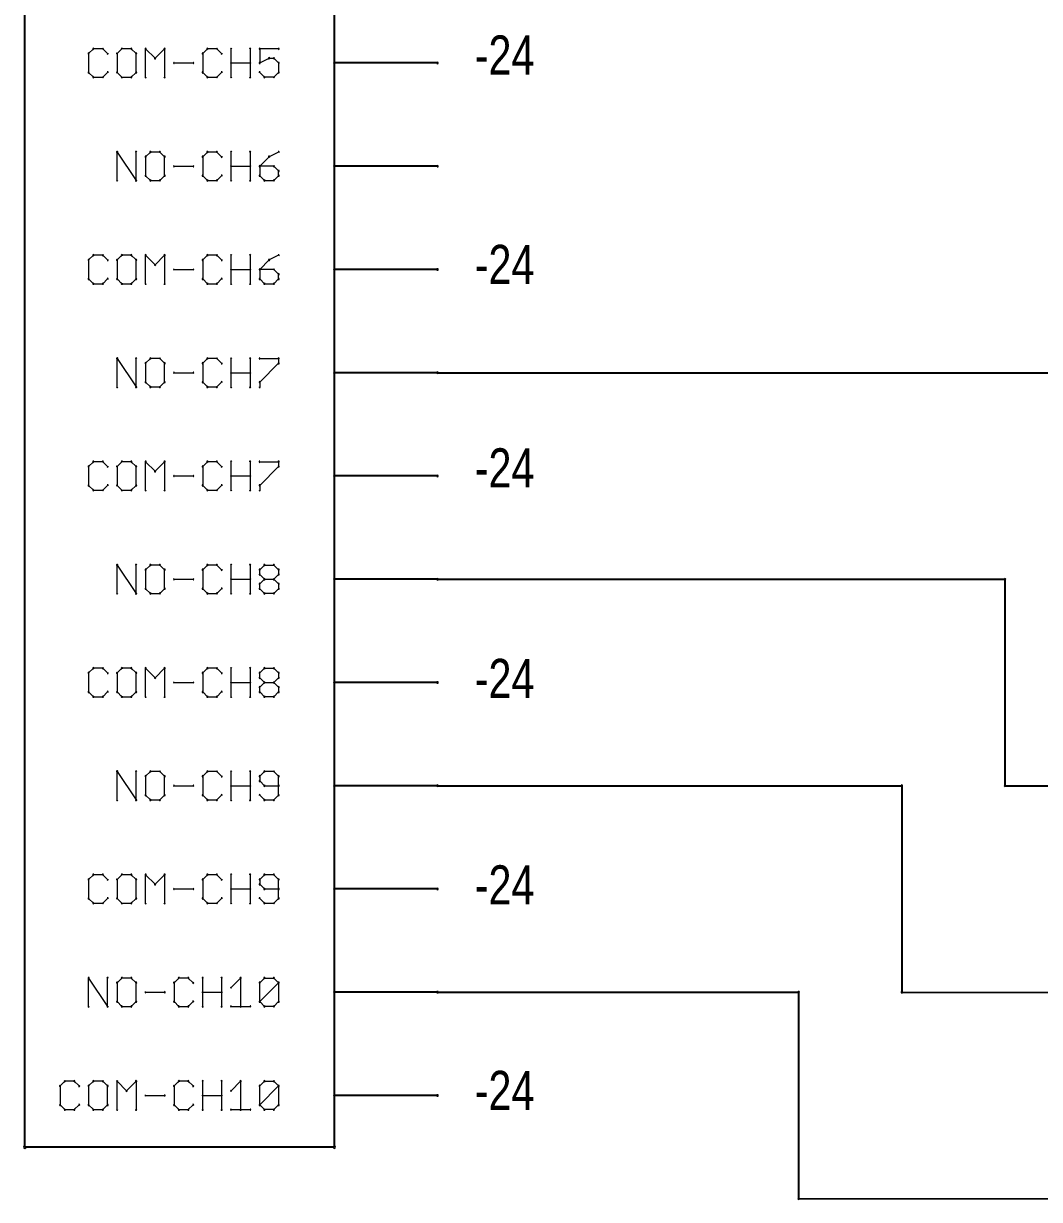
# Paper-space layout 'RLT OUTPUT MODULE' of a CAD drawing. Header units: inches. Extents: x 0.1 to 12.3, y 0.1 to 10.
# Drawn here: x 1.247 to 3.217, y 1.948 to 4.226 of the extents above; entities that cross this region are included whole.
import ezdxf

# ---------------------------------------------------------------- set-up
doc = ezdxf.new("R2010")
doc.units = ezdxf.units.IN
doc.header["$MEASUREMENT"] = 0
for name, color, linetype in [('94', 14, 'Continuous'), ('95', 250, 'Continuous'), ('TEXT', 4, 'Continuous'), ('THIN_RED', 1, 'Continuous')]:
    doc.layers.add(name, color=color, linetype=linetype)
doc.styles.add('SLDTEXTSTYLE7', font='TXT', dxfattribs={"width": 0.789474})

psp = doc.layouts.new('RLT OUTPUT MODULE')

# ---------------------------------------------------------------- linework, layer by layer
at = {"layer": '94', "lineweight": 25}
for p, q in [((1.25, 2.05), (1.25, 6.05)), ((1.85, 6.05), (1.85, 2.05)), ((2.05, 4.15), (1.85, 4.15)), ((2.05, 3.95), (1.85, 3.95)), ((2.05, 3.75), (1.85, 3.75)), ((2.05, 3.55), (1.85, 3.55)), ((2.05, 3.35), (1.85, 3.35)), ((2.05, 3.15), (1.85, 3.15)), ((2.05, 2.95), (1.85, 2.95)), ((2.05, 2.75), (1.85, 2.75)), ((2.05, 2.55), (1.85, 2.55)), ((2.05, 2.35), (1.85, 2.35)), ((2.05, 2.15), (1.85, 2.15)), ((1.85, 2.05), (1.25, 2.05))]:
    psp.add_line(p, q, dxfattribs=at)
at = {"layer": '94', "lineweight": 18}
for centre, radius, start, end in [((1.85, 4.15), 0.0015, 90, 270), ((2.05, 4.15), 0.0015, 270, 90), ((1.85, 3.95), 0.0015, 90, 270), ((2.05, 3.95), 0.0015, 270, 90), ((1.85, 3.75), 0.0015, 90, 270), ((2.05, 3.75), 0.0015, 270, 90), ((1.85, 3.55), 0.0015, 90, 270), ((2.05, 3.55), 0.0015, 270, 90), ((1.85, 3.35), 0.0015, 90, 270), ((2.05, 3.35), 0.0015, 270, 90), ((1.85, 3.15), 0.0015, 90, 270), ((2.05, 3.15), 0.0015, 270, 90), ((1.85, 2.95), 0.0015, 90, 270), ((2.05, 2.95), 0.0015, 270, 90), ((1.85, 2.75), 0.0015, 90, 270), ((2.05, 2.75), 0.0015, 270, 90), ((1.85, 2.55), 0.0015, 90, 270), ((2.05, 2.55), 0.0015, 270, 90), ((1.85, 2.35), 0.0015, 90, 270), ((2.05, 2.35), 0.0015, 270, 90), ((1.85, 2.15), 0.0015, 90, 270), ((2.05, 2.15), 0.0015, 270, 90), ((1.25, 2.05), 0.0025, 90, 270), ((1.85, 2.05), 0.0025, 270, 90), ((1.25, 2.05), 0.0025, 180, 0), ((1.85, 2.05), 0.0025, 180, 0)]:
    psp.add_arc(centre, radius, start, end, dxfattribs=at)
at = {"layer": '95', "lineweight": 18}
for p, q in [((1.3829, 4.1775), (1.3738, 4.1684)), ((1.4013, 4.1775), (1.3829, 4.1775)), ((1.4105, 4.1684), (1.4013, 4.1775)), ((1.4382, 4.1775), (1.429, 4.1684)), ((1.4565, 4.1775), (1.4382, 4.1775)), ((1.4657, 4.1684), (1.4565, 4.1775)), ((1.4843, 4.1225), (1.4843, 4.1775)), ((1.4843, 4.1775), (1.5026, 4.1592)), ((1.5026, 4.1592), (1.521, 4.1775)), ((1.521, 4.1775), (1.521, 4.1225)), ((1.6039, 4.1775), (1.5948, 4.1684)), ((1.6223, 4.1775), (1.6039, 4.1775)), ((1.6315, 4.1684), (1.6223, 4.1775)), ((1.65, 4.1225), (1.65, 4.1775)), ((1.6867, 4.1775), (1.6867, 4.1225)), ((1.742, 4.1775), (1.7053, 4.1775)), ((1.7053, 4.1775), (1.7053, 4.15)), ((1.3738, 4.1684), (1.3738, 4.1317)), ((1.429, 4.1684), (1.429, 4.1317)), ((1.4657, 4.1317), (1.4657, 4.1684)), ((1.5395, 4.15), (1.5762, 4.15)), ((1.5948, 4.1684), (1.5948, 4.1317)), ((1.65, 4.15), (1.6867, 4.15)), ((1.7053, 4.15), (1.7236, 4.1592)), ((1.7236, 4.1592), (1.7328, 4.1592)), ((1.7328, 4.1592), (1.742, 4.15)), ((1.742, 4.15), (1.742, 4.1317)), ((1.3738, 4.1317), (1.3829, 4.1225)), ((1.4013, 4.1225), (1.4105, 4.1317)), ((1.429, 4.1317), (1.4382, 4.1225)), ((1.4565, 4.1225), (1.4657, 4.1317)), ((1.5948, 4.1317), (1.6039, 4.1225)), ((1.6223, 4.1225), (1.6315, 4.1317)), ((1.7144, 4.1225), (1.7053, 4.1317)), ((1.742, 4.1317), (1.7328, 4.1225)), ((1.3829, 4.1225), (1.4013, 4.1225)), ((1.4382, 4.1225), (1.4565, 4.1225)), ((1.6039, 4.1225), (1.6223, 4.1225)), ((1.7328, 4.1225), (1.7144, 4.1225)), ((1.429, 3.9225), (1.429, 3.9775)), ((1.429, 3.9775), (1.4657, 3.9225)), ((1.4657, 3.9225), (1.4657, 3.9775)), ((1.4934, 3.9775), (1.4843, 3.9684)), ((1.4843, 3.9684), (1.4843, 3.9317)), ((1.5118, 3.9775), (1.4934, 3.9775)), ((1.521, 3.9684), (1.5118, 3.9775)), ((1.521, 3.9317), (1.521, 3.9684)), ((1.6039, 3.9775), (1.5948, 3.9684)), ((1.5948, 3.9684), (1.5948, 3.9317)), ((1.6223, 3.9775), (1.6039, 3.9775)), ((1.6315, 3.9684), (1.6223, 3.9775)), ((1.65, 3.9225), (1.65, 3.9775)), ((1.6867, 3.9775), (1.6867, 3.9225)), ((1.7236, 3.9684), (1.7053, 3.95)), ((1.742, 3.9775), (1.7236, 3.9684)), ((1.5395, 3.95), (1.5762, 3.95)), ((1.65, 3.95), (1.6867, 3.95)), ((1.7053, 3.95), (1.7053, 3.9317)), ((1.7328, 3.95), (1.7053, 3.95)), ((1.742, 3.9408), (1.7328, 3.95)), ((1.4843, 3.9317), (1.4934, 3.9225)), ((1.4934, 3.9225), (1.5118, 3.9225)), ((1.5118, 3.9225), (1.521, 3.9317)), ((1.5948, 3.9317), (1.6039, 3.9225)), ((1.6039, 3.9225), (1.6223, 3.9225)), ((1.6223, 3.9225), (1.6315, 3.9317)), ((1.7053, 3.9317), (1.7144, 3.9225)), ((1.7144, 3.9225), (1.7328, 3.9225)), ((1.7328, 3.9225), (1.742, 3.9317)), ((1.742, 3.9317), (1.742, 3.9408)), ((1.3829, 3.7775), (1.3738, 3.7684)), ((1.3738, 3.7684), (1.3738, 3.7317)), ((1.4013, 3.7775), (1.3829, 3.7775)), ((1.4105, 3.7684), (1.4013, 3.7775)), ((1.4382, 3.7775), (1.429, 3.7684)), ((1.429, 3.7684), (1.429, 3.7317)), ((1.4565, 3.7775), (1.4382, 3.7775)), ((1.4657, 3.7684), (1.4565, 3.7775)), ((1.4657, 3.7317), (1.4657, 3.7684)), ((1.4843, 3.7225), (1.4843, 3.7775)), ((1.4843, 3.7775), (1.5026, 3.7592)), ((1.5026, 3.7592), (1.521, 3.7775)), ((1.521, 3.7775), (1.521, 3.7225)), ((1.6039, 3.7775), (1.5948, 3.7684)), ((1.5948, 3.7684), (1.5948, 3.7317)), ((1.6223, 3.7775), (1.6039, 3.7775)), ((1.6315, 3.7684), (1.6223, 3.7775)), ((1.65, 3.7225), (1.65, 3.7775)), ((1.6867, 3.7775), (1.6867, 3.7225)), ((1.7236, 3.7684), (1.7053, 3.75)), ((1.742, 3.7775), (1.7236, 3.7684)), ((1.5395, 3.75), (1.5762, 3.75)), ((1.65, 3.75), (1.6867, 3.75)), ((1.7053, 3.75), (1.7053, 3.7317)), ((1.7328, 3.75), (1.7053, 3.75)), ((1.742, 3.7408), (1.7328, 3.75)), ((1.742, 3.7317), (1.742, 3.7408)), ((1.3738, 3.7317), (1.3829, 3.7225)), ((1.3829, 3.7225), (1.4013, 3.7225)), ((1.4013, 3.7225), (1.4105, 3.7317)), ((1.429, 3.7317), (1.4382, 3.7225)), ((1.4382, 3.7225), (1.4565, 3.7225)), ((1.4565, 3.7225), (1.4657, 3.7317)), ((1.5948, 3.7317), (1.6039, 3.7225)), ((1.6039, 3.7225), (1.6223, 3.7225)), ((1.6223, 3.7225), (1.6315, 3.7317)), ((1.7053, 3.7317), (1.7144, 3.7225)), ((1.7144, 3.7225), (1.7328, 3.7225)), ((1.7328, 3.7225), (1.742, 3.7317)), ((1.429, 3.5225), (1.429, 3.5775)), ((1.429, 3.5775), (1.4657, 3.5225)), ((1.4657, 3.5225), (1.4657, 3.5775)), ((1.4934, 3.5775), (1.4843, 3.5684)), ((1.5118, 3.5775), (1.4934, 3.5775)), ((1.521, 3.5684), (1.5118, 3.5775)), ((1.6039, 3.5775), (1.5948, 3.5684)), ((1.6223, 3.5775), (1.6039, 3.5775)), ((1.6315, 3.5684), (1.6223, 3.5775)), ((1.65, 3.5225), (1.65, 3.5775)), ((1.6867, 3.5775), (1.6867, 3.5225)), ((1.7053, 3.5775), (1.742, 3.5775)), ((1.742, 3.5775), (1.742, 3.5684)), ((1.4843, 3.5684), (1.4843, 3.5317)), ((1.521, 3.5317), (1.521, 3.5684)), ((1.5948, 3.5684), (1.5948, 3.5317)), ((1.742, 3.5684), (1.7053, 3.5317)), ((1.4843, 3.5317), (1.4934, 3.5225)), ((1.5118, 3.5225), (1.521, 3.5317)), ((1.5395, 3.55), (1.5762, 3.55)), ((1.5948, 3.5317), (1.6039, 3.5225)), ((1.6223, 3.5225), (1.6315, 3.5317)), ((1.65, 3.55), (1.6867, 3.55)), ((1.7053, 3.5317), (1.7053, 3.5225)), ((1.4934, 3.5225), (1.5118, 3.5225)), ((1.6039, 3.5225), (1.6223, 3.5225)), ((1.3829, 3.3775), (1.3738, 3.3684)), ((1.4013, 3.3775), (1.3829, 3.3775)), ((1.4105, 3.3684), (1.4013, 3.3775)), ((1.4382, 3.3775), (1.429, 3.3684)), ((1.4565, 3.3775), (1.4382, 3.3775)), ((1.4657, 3.3684), (1.4565, 3.3775)), ((1.4843, 3.3225), (1.4843, 3.3775)), ((1.4843, 3.3775), (1.5026, 3.3592)), ((1.5026, 3.3592), (1.521, 3.3775)), ((1.521, 3.3775), (1.521, 3.3225)), ((1.6039, 3.3775), (1.5948, 3.3684)), ((1.6223, 3.3775), (1.6039, 3.3775)), ((1.6315, 3.3684), (1.6223, 3.3775)), ((1.65, 3.3225), (1.65, 3.3775)), ((1.6867, 3.3775), (1.6867, 3.3225)), ((1.7053, 3.3775), (1.742, 3.3775)), ((1.742, 3.3775), (1.742, 3.3684)), ((1.3738, 3.3684), (1.3738, 3.3317)), ((1.429, 3.3684), (1.429, 3.3317)), ((1.4657, 3.3317), (1.4657, 3.3684)), ((1.5395, 3.35), (1.5762, 3.35)), ((1.5948, 3.3684), (1.5948, 3.3317)), ((1.65, 3.35), (1.6867, 3.35)), ((1.742, 3.3684), (1.7053, 3.3317)), ((1.3738, 3.3317), (1.3829, 3.3225)), ((1.4013, 3.3225), (1.4105, 3.3317)), ((1.429, 3.3317), (1.4382, 3.3225)), ((1.4565, 3.3225), (1.4657, 3.3317)), ((1.5948, 3.3317), (1.6039, 3.3225)), ((1.6223, 3.3225), (1.6315, 3.3317)), ((1.7053, 3.3317), (1.7053, 3.3225)), ((1.3829, 3.3225), (1.4013, 3.3225)), ((1.4382, 3.3225), (1.4565, 3.3225)), ((1.6039, 3.3225), (1.6223, 3.3225)), ((1.429, 3.1225), (1.429, 3.1775)), ((1.429, 3.1775), (1.4657, 3.1225)), ((1.4657, 3.1225), (1.4657, 3.1775)), ((1.4934, 3.1775), (1.4843, 3.1684)), ((1.4843, 3.1684), (1.4843, 3.1317)), ((1.5118, 3.1775), (1.4934, 3.1775)), ((1.521, 3.1684), (1.5118, 3.1775)), ((1.521, 3.1317), (1.521, 3.1684)), ((1.6039, 3.1775), (1.5948, 3.1684)), ((1.5948, 3.1684), (1.5948, 3.1317)), ((1.6223, 3.1775), (1.6039, 3.1775)), ((1.6315, 3.1684), (1.6223, 3.1775)), ((1.65, 3.1225), (1.65, 3.1775)), ((1.6867, 3.1775), (1.6867, 3.1225)), ((1.7053, 3.1684), (1.7144, 3.1775)), ((1.7053, 3.1592), (1.7053, 3.1684)), ((1.7144, 3.1775), (1.7328, 3.1775)), ((1.7328, 3.1775), (1.742, 3.1684)), ((1.742, 3.1684), (1.742, 3.1592)), ((1.5395, 3.15), (1.5762, 3.15)), ((1.65, 3.15), (1.6867, 3.15)), ((1.7144, 3.15), (1.7053, 3.1592)), ((1.7053, 3.1408), (1.7144, 3.15)), ((1.7144, 3.15), (1.7328, 3.15)), ((1.742, 3.1592), (1.7328, 3.15)), ((1.7328, 3.15), (1.742, 3.1408)), ((1.4843, 3.1317), (1.4934, 3.1225)), ((1.4934, 3.1225), (1.5118, 3.1225)), ((1.5118, 3.1225), (1.521, 3.1317)), ((1.5948, 3.1317), (1.6039, 3.1225)), ((1.6039, 3.1225), (1.6223, 3.1225)), ((1.6223, 3.1225), (1.6315, 3.1317)), ((1.7053, 3.1317), (1.7053, 3.1408)), ((1.7144, 3.1225), (1.7053, 3.1317)), ((1.7328, 3.1225), (1.7144, 3.1225)), ((1.742, 3.1317), (1.7328, 3.1225)), ((1.742, 3.1408), (1.742, 3.1317)), ((1.3829, 2.9775), (1.3738, 2.9684)), ((1.3738, 2.9684), (1.3738, 2.9317)), ((1.4013, 2.9775), (1.3829, 2.9775)), ((1.4105, 2.9684), (1.4013, 2.9775)), ((1.4382, 2.9775), (1.429, 2.9684)), ((1.429, 2.9684), (1.429, 2.9317)), ((1.4565, 2.9775), (1.4382, 2.9775)), ((1.4657, 2.9684), (1.4565, 2.9775)), ((1.4657, 2.9317), (1.4657, 2.9684)), ((1.4843, 2.9225), (1.4843, 2.9775)), ((1.4843, 2.9775), (1.5026, 2.9592)), ((1.5026, 2.9592), (1.521, 2.9775)), ((1.521, 2.9775), (1.521, 2.9225)), ((1.6039, 2.9775), (1.5948, 2.9684)), ((1.5948, 2.9684), (1.5948, 2.9317)), ((1.6223, 2.9775), (1.6039, 2.9775)), ((1.6315, 2.9684), (1.6223, 2.9775)), ((1.65, 2.9225), (1.65, 2.9775)), ((1.6867, 2.9775), (1.6867, 2.9225)), ((1.7053, 2.9684), (1.7144, 2.9775)), ((1.7053, 2.9592), (1.7053, 2.9684)), ((1.7144, 2.9775), (1.7328, 2.9775)), ((1.7328, 2.9775), (1.742, 2.9684)), ((1.742, 2.9684), (1.742, 2.9592)), ((1.5395, 2.95), (1.5762, 2.95)), ((1.65, 2.95), (1.6867, 2.95)), ((1.7144, 2.95), (1.7053, 2.9592)), ((1.7053, 2.9408), (1.7144, 2.95)), ((1.7053, 2.9317), (1.7053, 2.9408)), ((1.7144, 2.95), (1.7328, 2.95)), ((1.742, 2.9592), (1.7328, 2.95)), ((1.7328, 2.95), (1.742, 2.9408)), ((1.742, 2.9408), (1.742, 2.9317)), ((1.3738, 2.9317), (1.3829, 2.9225)), ((1.3829, 2.9225), (1.4013, 2.9225)), ((1.4013, 2.9225), (1.4105, 2.9317)), ((1.429, 2.9317), (1.4382, 2.9225)), ((1.4382, 2.9225), (1.4565, 2.9225)), ((1.4565, 2.9225), (1.4657, 2.9317)), ((1.5948, 2.9317), (1.6039, 2.9225)), ((1.6039, 2.9225), (1.6223, 2.9225)), ((1.6223, 2.9225), (1.6315, 2.9317)), ((1.7144, 2.9225), (1.7053, 2.9317)), ((1.7328, 2.9225), (1.7144, 2.9225)), ((1.742, 2.9317), (1.7328, 2.9225)), ((1.429, 2.7225), (1.429, 2.7775)), ((1.429, 2.7775), (1.4657, 2.7225)), ((1.4657, 2.7225), (1.4657, 2.7775)), ((1.4934, 2.7775), (1.4843, 2.7684)), ((1.4843, 2.7684), (1.4843, 2.7317)), ((1.5118, 2.7775), (1.4934, 2.7775)), ((1.521, 2.7684), (1.5118, 2.7775)), ((1.521, 2.7317), (1.521, 2.7684)), ((1.6039, 2.7775), (1.5948, 2.7684)), ((1.5948, 2.7684), (1.5948, 2.7317)), ((1.6223, 2.7775), (1.6039, 2.7775)), ((1.6315, 2.7684), (1.6223, 2.7775)), ((1.65, 2.7225), (1.65, 2.7775)), ((1.6867, 2.7775), (1.6867, 2.7225)), ((1.7144, 2.7775), (1.7053, 2.7684)), ((1.7053, 2.7684), (1.7053, 2.7592)), ((1.7053, 2.7592), (1.7144, 2.75)), ((1.7328, 2.7775), (1.7144, 2.7775)), ((1.742, 2.7684), (1.7328, 2.7775)), ((1.742, 2.7317), (1.742, 2.7684)), ((1.5395, 2.75), (1.5762, 2.75)), ((1.65, 2.75), (1.6867, 2.75)), ((1.7144, 2.75), (1.742, 2.75)), ((1.4843, 2.7317), (1.4934, 2.7225)), ((1.4934, 2.7225), (1.5118, 2.7225)), ((1.5118, 2.7225), (1.521, 2.7317)), ((1.5948, 2.7317), (1.6039, 2.7225)), ((1.6039, 2.7225), (1.6223, 2.7225)), ((1.6223, 2.7225), (1.6315, 2.7317)), ((1.7053, 2.7317), (1.7144, 2.7225)), ((1.7144, 2.7225), (1.7328, 2.7225)), ((1.7328, 2.7225), (1.742, 2.7317)), ((1.3829, 2.5775), (1.3738, 2.5684)), ((1.4013, 2.5775), (1.3829, 2.5775)), ((1.4105, 2.5684), (1.4013, 2.5775)), ((1.4382, 2.5775), (1.429, 2.5684)), ((1.4565, 2.5775), (1.4382, 2.5775)), ((1.4657, 2.5684), (1.4565, 2.5775)), ((1.4843, 2.5225), (1.4843, 2.5775)), ((1.4843, 2.5775), (1.5026, 2.5592)), ((1.5026, 2.5592), (1.521, 2.5775)), ((1.521, 2.5775), (1.521, 2.5225)), ((1.6039, 2.5775), (1.5948, 2.5684)), ((1.6223, 2.5775), (1.6039, 2.5775)), ((1.6315, 2.5684), (1.6223, 2.5775)), ((1.65, 2.5225), (1.65, 2.5775)), ((1.6867, 2.5775), (1.6867, 2.5225)), ((1.7144, 2.5775), (1.7053, 2.5684)), ((1.7328, 2.5775), (1.7144, 2.5775)), ((1.742, 2.5684), (1.7328, 2.5775)), ((1.3738, 2.5684), (1.3738, 2.5317)), ((1.429, 2.5684), (1.429, 2.5317)), ((1.4657, 2.5317), (1.4657, 2.5684)), ((1.5948, 2.5684), (1.5948, 2.5317)), ((1.7053, 2.5684), (1.7053, 2.5592)), ((1.7053, 2.5592), (1.7144, 2.55)), ((1.742, 2.5317), (1.742, 2.5684)), ((1.3738, 2.5317), (1.3829, 2.5225)), ((1.4013, 2.5225), (1.4105, 2.5317)), ((1.429, 2.5317), (1.4382, 2.5225)), ((1.4565, 2.5225), (1.4657, 2.5317)), ((1.5395, 2.55), (1.5762, 2.55)), ((1.5948, 2.5317), (1.6039, 2.5225)), ((1.6223, 2.5225), (1.6315, 2.5317)), ((1.65, 2.55), (1.6867, 2.55)), ((1.7053, 2.5317), (1.7144, 2.5225)), ((1.7144, 2.55), (1.742, 2.55)), ((1.7328, 2.5225), (1.742, 2.5317)), ((1.3829, 2.5225), (1.4013, 2.5225)), ((1.4382, 2.5225), (1.4565, 2.5225)), ((1.6039, 2.5225), (1.6223, 2.5225)), ((1.7144, 2.5225), (1.7328, 2.5225)), ((1.3738, 2.3225), (1.3738, 2.3775)), ((1.3738, 2.3775), (1.4105, 2.3225)), ((1.4105, 2.3225), (1.4105, 2.3775)), ((1.4382, 2.3775), (1.429, 2.3684)), ((1.4565, 2.3775), (1.4382, 2.3775)), ((1.4657, 2.3684), (1.4565, 2.3775)), ((1.5487, 2.3775), (1.5395, 2.3684)), ((1.567, 2.3775), (1.5487, 2.3775)), ((1.5762, 2.3684), (1.567, 2.3775)), ((1.5948, 2.3225), (1.5948, 2.3775)), ((1.6315, 2.3775), (1.6315, 2.3225)), ((1.65, 2.3592), (1.6684, 2.3775)), ((1.6684, 2.3775), (1.6684, 2.3225)), ((1.7053, 2.3684), (1.7144, 2.3775)), ((1.7144, 2.3775), (1.7328, 2.3775)), ((1.7328, 2.3775), (1.742, 2.3684)), ((1.429, 2.3684), (1.429, 2.3317)), ((1.4657, 2.3317), (1.4657, 2.3684)), ((1.4843, 2.35), (1.521, 2.35)), ((1.5395, 2.3684), (1.5395, 2.3317)), ((1.5948, 2.35), (1.6315, 2.35)), ((1.7053, 2.3317), (1.7053, 2.3684)), ((1.7053, 2.3317), (1.742, 2.3684)), ((1.742, 2.3684), (1.742, 2.3317)), ((1.429, 2.3317), (1.4382, 2.3225)), ((1.4565, 2.3225), (1.4657, 2.3317)), ((1.5395, 2.3317), (1.5487, 2.3225)), ((1.567, 2.3225), (1.5762, 2.3317)), ((1.7144, 2.3225), (1.7053, 2.3317)), ((1.742, 2.3317), (1.7328, 2.3225)), ((1.4382, 2.3225), (1.4565, 2.3225)), ((1.5487, 2.3225), (1.567, 2.3225)), ((1.65, 2.3225), (1.6867, 2.3225)), ((1.7328, 2.3225), (1.7144, 2.3225)), ((1.3277, 2.1775), (1.3185, 2.1684)), ((1.3185, 2.1684), (1.3185, 2.1317)), ((1.346, 2.1775), (1.3277, 2.1775)), ((1.3552, 2.1684), (1.346, 2.1775)), ((1.3829, 2.1775), (1.3738, 2.1684)), ((1.3738, 2.1684), (1.3738, 2.1317)), ((1.4013, 2.1775), (1.3829, 2.1775)), ((1.4105, 2.1684), (1.4013, 2.1775)), ((1.4105, 2.1317), (1.4105, 2.1684)), ((1.429, 2.1225), (1.429, 2.1775)), ((1.429, 2.1775), (1.4474, 2.1592)), ((1.4474, 2.1592), (1.4657, 2.1775)), ((1.4657, 2.1775), (1.4657, 2.1225)), ((1.5487, 2.1775), (1.5395, 2.1684)), ((1.5395, 2.1684), (1.5395, 2.1317)), ((1.567, 2.1775), (1.5487, 2.1775)), ((1.5762, 2.1684), (1.567, 2.1775)), ((1.5948, 2.1225), (1.5948, 2.1775)), ((1.6315, 2.1775), (1.6315, 2.1225)), ((1.65, 2.1592), (1.6684, 2.1775)), ((1.6684, 2.1775), (1.6684, 2.1225)), ((1.7053, 2.1684), (1.7144, 2.1775)), ((1.7053, 2.1317), (1.7053, 2.1684)), ((1.7053, 2.1317), (1.742, 2.1684)), ((1.7144, 2.1775), (1.7328, 2.1775)), ((1.7328, 2.1775), (1.742, 2.1684)), ((1.742, 2.1684), (1.742, 2.1317)), ((1.4843, 2.15), (1.521, 2.15)), ((1.5948, 2.15), (1.6315, 2.15)), ((1.3185, 2.1317), (1.3277, 2.1225)), ((1.3277, 2.1225), (1.346, 2.1225)), ((1.346, 2.1225), (1.3552, 2.1317)), ((1.3738, 2.1317), (1.3829, 2.1225)), ((1.3829, 2.1225), (1.4013, 2.1225)), ((1.4013, 2.1225), (1.4105, 2.1317)), ((1.5395, 2.1317), (1.5487, 2.1225)), ((1.5487, 2.1225), (1.567, 2.1225)), ((1.567, 2.1225), (1.5762, 2.1317)), ((1.65, 2.1225), (1.6867, 2.1225)), ((1.7144, 2.1225), (1.7053, 2.1317)), ((1.7328, 2.1225), (1.7144, 2.1225)), ((1.742, 2.1317), (1.7328, 2.1225))]:
    psp.add_line(p, q, dxfattribs=at)
for centre, start, end in [((1.3738, 4.1684), 0, 180), ((1.3738, 4.1684), 135, 315), ((1.3829, 4.1775), 90, 270), ((1.3829, 4.1775), 315, 135), ((1.4013, 4.1775), 45, 225), ((1.4013, 4.1775), 270, 90), ((1.4105, 4.1684), 225, 45), ((1.429, 4.1684), 0, 180), ((1.429, 4.1684), 135.0162, 315.0162), ((1.4382, 4.1775), 90, 270), ((1.4382, 4.1775), 315, 135), ((1.4565, 4.1775), 45, 225), ((1.4565, 4.1775), 270, 90), ((1.4657, 4.1684), 0, 180), ((1.4657, 4.1684), 224.9838, 44.9838), ((1.4843, 4.1775), 0, 180), ((1.4843, 4.1775), 45, 225), ((1.521, 4.1775), 0, 180), ((1.521, 4.1775), 315, 135), ((1.5948, 4.1684), 0, 180), ((1.5948, 4.1684), 135.0162, 315.0162), ((1.6039, 4.1775), 90, 270), ((1.6039, 4.1775), 315, 135), ((1.6223, 4.1775), 45, 225), ((1.6223, 4.1775), 270, 90), ((1.6315, 4.1684), 224.9838, 44.9838), ((1.65, 4.1775), 0, 180), ((1.6867, 4.1775), 0, 180), ((1.7053, 4.1775), 90, 270), ((1.7053, 4.1775), 0, 180), ((1.742, 4.1775), 270, 90), ((1.5026, 4.1592), 135, 315), ((1.5026, 4.1592), 225, 45), ((1.5395, 4.15), 90, 270), ((1.5762, 4.15), 270, 90), ((1.65, 4.15), 90, 270), ((1.6867, 4.15), 270, 90), ((1.7053, 4.15), 116.5548, 296.5548), ((1.7053, 4.15), 180, 0), ((1.7236, 4.1592), 90, 270), ((1.7236, 4.1592), 296.5855, 116.5855), ((1.7328, 4.1592), 45, 225), ((1.7328, 4.1592), 270, 90), ((1.742, 4.15), 0, 180), ((1.742, 4.15), 225, 45), ((1.3738, 4.1317), 45, 225), ((1.3738, 4.1317), 180, 0), ((1.3829, 4.1225), 90, 270), ((1.3829, 4.1225), 225, 45), ((1.4013, 4.1225), 135, 315), ((1.4013, 4.1225), 270, 90), ((1.4105, 4.1317), 315, 135), ((1.429, 4.1317), 44.9838, 224.9838), ((1.429, 4.1317), 180, 0), ((1.4382, 4.1225), 90, 270), ((1.4382, 4.1225), 225, 45), ((1.4565, 4.1225), 135, 315), ((1.4565, 4.1225), 270, 90), ((1.4657, 4.1317), 180, 0), ((1.4657, 4.1317), 315.0162, 135.0162), ((1.5948, 4.1317), 44.9838, 224.9838), ((1.5948, 4.1317), 180, 0), ((1.6039, 4.1225), 90, 270), ((1.6039, 4.1225), 225, 45), ((1.6223, 4.1225), 135, 315), ((1.6223, 4.1225), 270, 90), ((1.6315, 4.1317), 315.0162, 135.0162), ((1.7053, 4.1317), 45, 225), ((1.7144, 4.1225), 90, 270), ((1.7144, 4.1225), 225, 45), ((1.7328, 4.1225), 135, 315), ((1.7328, 4.1225), 270, 90), ((1.742, 4.1317), 180, 0), ((1.742, 4.1317), 315, 135), ((1.4843, 4.1225), 180, 0), ((1.521, 4.1225), 180, 0), ((1.65, 4.1225), 180, 0), ((1.6867, 4.1225), 180, 0), ((1.429, 3.9775), 0, 180), ((1.429, 3.9775), 33.6774, 213.6774), ((1.4657, 3.9775), 0, 180), ((1.4843, 3.9684), 0, 180), ((1.4843, 3.9684), 135.0162, 315.0162), ((1.4934, 3.9775), 90, 270), ((1.4934, 3.9775), 315, 135), ((1.5118, 3.9775), 45.0162, 225.0162), ((1.5118, 3.9775), 270, 90), ((1.521, 3.9684), 0, 180), ((1.521, 3.9684), 224.9838, 44.9838), ((1.5948, 3.9684), 0, 180), ((1.5948, 3.9684), 135.0162, 315.0162), ((1.6039, 3.9775), 90, 270), ((1.6039, 3.9775), 315, 135), ((1.6223, 3.9775), 45, 225), ((1.6223, 3.9775), 270, 90), ((1.6315, 3.9684), 224.9838, 44.9838), ((1.65, 3.9775), 0, 180), ((1.6867, 3.9775), 0, 180), ((1.7236, 3.9684), 116.5855, 296.5855), ((1.7236, 3.9684), 315, 135), ((1.742, 3.9775), 296.5651, 116.5651), ((1.5395, 3.95), 90, 270), ((1.5762, 3.95), 270, 90), ((1.65, 3.95), 90, 270), ((1.6867, 3.95), 270, 90), ((1.7053, 3.95), 0, 180), ((1.7053, 3.95), 90, 270), ((1.7053, 3.95), 135, 315), ((1.7328, 3.95), 44.9838, 224.9838), ((1.7328, 3.95), 270, 90), ((1.742, 3.9408), 0, 180), ((1.742, 3.9408), 225.0162, 45.0162), ((1.429, 3.9225), 180, 0), ((1.4657, 3.9225), 180, 0), ((1.4657, 3.9225), 213.6774, 33.6774), ((1.4843, 3.9317), 44.9838, 224.9838), ((1.4843, 3.9317), 180, 0), ((1.4934, 3.9225), 90, 270), ((1.4934, 3.9225), 225, 45), ((1.5118, 3.9225), 134.9838, 314.9838), ((1.5118, 3.9225), 270, 90), ((1.521, 3.9317), 180, 0), ((1.521, 3.9317), 315.0162, 135.0162), ((1.5948, 3.9317), 44.9838, 224.9838), ((1.5948, 3.9317), 180, 0), ((1.6039, 3.9225), 90, 270), ((1.6039, 3.9225), 225, 45), ((1.6223, 3.9225), 135, 315), ((1.6223, 3.9225), 270, 90), ((1.6315, 3.9317), 315.0162, 135.0162), ((1.65, 3.9225), 180, 0), ((1.6867, 3.9225), 180, 0), ((1.7053, 3.9317), 45, 225), ((1.7053, 3.9317), 180, 0), ((1.7144, 3.9225), 90, 270), ((1.7144, 3.9225), 225, 45), ((1.7328, 3.9225), 135, 315), ((1.7328, 3.9225), 270, 90), ((1.742, 3.9317), 180, 0), ((1.742, 3.9317), 315, 135), ((1.3738, 3.7684), 0, 180), ((1.3738, 3.7684), 135, 315), ((1.3829, 3.7775), 90, 270), ((1.3829, 3.7775), 315, 135), ((1.4013, 3.7775), 45, 225), ((1.4013, 3.7775), 270, 90), ((1.4105, 3.7684), 225, 45), ((1.429, 3.7684), 0, 180), ((1.429, 3.7684), 135.0162, 315.0162), ((1.4382, 3.7775), 90, 270), ((1.4382, 3.7775), 315, 135), ((1.4565, 3.7775), 45, 225), ((1.4565, 3.7775), 270, 90), ((1.4657, 3.7684), 0, 180), ((1.4657, 3.7684), 224.9838, 44.9838), ((1.4843, 3.7775), 0, 180), ((1.4843, 3.7775), 45, 225), ((1.5026, 3.7592), 135, 315), ((1.5026, 3.7592), 225, 45), ((1.521, 3.7775), 0, 180), ((1.521, 3.7775), 315, 135), ((1.5948, 3.7684), 0, 180), ((1.5948, 3.7684), 135.0162, 315.0162), ((1.6039, 3.7775), 90, 270), ((1.6039, 3.7775), 315, 135), ((1.6223, 3.7775), 45, 225), ((1.6223, 3.7775), 270, 90), ((1.6315, 3.7684), 224.9838, 44.9838), ((1.65, 3.7775), 0, 180), ((1.6867, 3.7775), 0, 180), ((1.7236, 3.7684), 116.5855, 296.5855), ((1.7236, 3.7684), 315, 135), ((1.742, 3.7775), 296.5651, 116.5651), ((1.5395, 3.75), 90, 270), ((1.5762, 3.75), 270, 90), ((1.65, 3.75), 90, 270), ((1.6867, 3.75), 270, 90), ((1.7053, 3.75), 0, 180), ((1.7053, 3.75), 90, 270), ((1.7053, 3.75), 135, 315), ((1.7328, 3.75), 44.9838, 224.9838), ((1.7328, 3.75), 270, 90), ((1.742, 3.7408), 0, 180), ((1.742, 3.7408), 225.0162, 45.0162), ((1.3738, 3.7317), 45, 225), ((1.3738, 3.7317), 180, 0), ((1.3829, 3.7225), 90, 270), ((1.3829, 3.7225), 225, 45), ((1.4013, 3.7225), 135, 315), ((1.4013, 3.7225), 270, 90), ((1.4105, 3.7317), 315, 135), ((1.429, 3.7317), 44.9838, 224.9838), ((1.429, 3.7317), 180, 0), ((1.4382, 3.7225), 90, 270), ((1.4382, 3.7225), 225, 45), ((1.4565, 3.7225), 135, 315), ((1.4565, 3.7225), 270, 90), ((1.4657, 3.7317), 180, 0), ((1.4657, 3.7317), 315.0162, 135.0162), ((1.4843, 3.7225), 180, 0), ((1.521, 3.7225), 180, 0), ((1.5948, 3.7317), 44.9838, 224.9838), ((1.5948, 3.7317), 180, 0), ((1.6039, 3.7225), 90, 270), ((1.6039, 3.7225), 225, 45), ((1.6223, 3.7225), 135, 315), ((1.6223, 3.7225), 270, 90), ((1.6315, 3.7317), 315.0162, 135.0162), ((1.65, 3.7225), 180, 0), ((1.6867, 3.7225), 180, 0), ((1.7053, 3.7317), 45, 225), ((1.7053, 3.7317), 180, 0), ((1.7144, 3.7225), 90, 270), ((1.7144, 3.7225), 225, 45), ((1.7328, 3.7225), 135, 315), ((1.7328, 3.7225), 270, 90), ((1.742, 3.7317), 180, 0), ((1.742, 3.7317), 315, 135), ((1.429, 3.5775), 0, 180), ((1.429, 3.5775), 33.6774, 213.6774), ((1.4657, 3.5775), 0, 180), ((1.4934, 3.5775), 90, 270), ((1.4934, 3.5775), 315, 135), ((1.5118, 3.5775), 45.0162, 225.0162), ((1.5118, 3.5775), 270, 90), ((1.6039, 3.5775), 90, 270), ((1.6039, 3.5775), 315, 135), ((1.6223, 3.5775), 45, 225), ((1.6223, 3.5775), 270, 90), ((1.65, 3.5775), 0, 180), ((1.6867, 3.5775), 0, 180), ((1.7053, 3.5775), 90, 270), ((1.742, 3.5775), 0, 180), ((1.742, 3.5775), 270, 90), ((1.4843, 3.5684), 0, 180), ((1.4843, 3.5684), 135.0162, 315.0162), ((1.521, 3.5684), 0, 180), ((1.521, 3.5684), 224.9838, 44.9838), ((1.5948, 3.5684), 0, 180), ((1.5948, 3.5684), 135.0162, 315.0162), ((1.6315, 3.5684), 224.9838, 44.9838), ((1.742, 3.5684), 180, 0), ((1.742, 3.5684), 315, 135), ((1.4843, 3.5317), 44.9838, 224.9838), ((1.4843, 3.5317), 180, 0), ((1.521, 3.5317), 180, 0), ((1.521, 3.5317), 315.0162, 135.0162), ((1.5395, 3.55), 90, 270), ((1.5762, 3.55), 270, 90), ((1.5948, 3.5317), 44.9838, 224.9838), ((1.5948, 3.5317), 180, 0), ((1.6315, 3.5317), 315.0162, 135.0162), ((1.65, 3.55), 90, 270), ((1.6867, 3.55), 270, 90), ((1.7053, 3.5317), 0, 180), ((1.7053, 3.5317), 135, 315), ((1.429, 3.5225), 180, 0), ((1.4657, 3.5225), 180, 0), ((1.4657, 3.5225), 213.6774, 33.6774), ((1.4934, 3.5225), 90, 270), ((1.4934, 3.5225), 225, 45), ((1.5118, 3.5225), 134.9838, 314.9838), ((1.5118, 3.5225), 270, 90), ((1.6039, 3.5225), 90, 270), ((1.6039, 3.5225), 225, 45), ((1.6223, 3.5225), 135, 315), ((1.6223, 3.5225), 270, 90), ((1.65, 3.5225), 180, 0), ((1.6867, 3.5225), 180, 0), ((1.7053, 3.5225), 180, 0), ((1.3829, 3.3775), 90, 270), ((1.3829, 3.3775), 315, 135), ((1.4013, 3.3775), 45, 225), ((1.4013, 3.3775), 270, 90), ((1.4382, 3.3775), 90, 270), ((1.4382, 3.3775), 315, 135), ((1.4565, 3.3775), 45, 225), ((1.4565, 3.3775), 270, 90), ((1.4843, 3.3775), 0, 180), ((1.4843, 3.3775), 45, 225), ((1.521, 3.3775), 0, 180), ((1.521, 3.3775), 315, 135), ((1.6039, 3.3775), 90, 270), ((1.6039, 3.3775), 315, 135), ((1.6223, 3.3775), 45, 225), ((1.6223, 3.3775), 270, 90), ((1.65, 3.3775), 0, 180), ((1.6867, 3.3775), 0, 180), ((1.7053, 3.3775), 90, 270), ((1.742, 3.3775), 0, 180), ((1.742, 3.3775), 270, 90), ((1.3738, 3.3684), 0, 180), ((1.3738, 3.3684), 135, 315), ((1.4105, 3.3684), 225, 45), ((1.429, 3.3684), 0, 180), ((1.429, 3.3684), 135.0162, 315.0162), ((1.4657, 3.3684), 0, 180), ((1.4657, 3.3684), 224.9838, 44.9838), ((1.5026, 3.3592), 135, 315), ((1.5026, 3.3592), 225, 45), ((1.5395, 3.35), 90, 270), ((1.5762, 3.35), 270, 90), ((1.5948, 3.3684), 0, 180), ((1.5948, 3.3684), 135.0162, 315.0162), ((1.6315, 3.3684), 224.9838, 44.9838), ((1.65, 3.35), 90, 270), ((1.6867, 3.35), 270, 90), ((1.742, 3.3684), 180, 0), ((1.742, 3.3684), 315, 135), ((1.3738, 3.3317), 45, 225), ((1.3738, 3.3317), 180, 0), ((1.4105, 3.3317), 315, 135), ((1.429, 3.3317), 44.9838, 224.9838), ((1.429, 3.3317), 180, 0), ((1.4657, 3.3317), 180, 0), ((1.4657, 3.3317), 315.0162, 135.0162), ((1.5948, 3.3317), 44.9838, 224.9838), ((1.5948, 3.3317), 180, 0), ((1.6315, 3.3317), 315.0162, 135.0162), ((1.7053, 3.3317), 0, 180), ((1.7053, 3.3317), 135, 315), ((1.3829, 3.3225), 90, 270), ((1.3829, 3.3225), 225, 45), ((1.4013, 3.3225), 135, 315), ((1.4013, 3.3225), 270, 90), ((1.4382, 3.3225), 90, 270), ((1.4382, 3.3225), 225, 45), ((1.4565, 3.3225), 135, 315), ((1.4565, 3.3225), 270, 90), ((1.4843, 3.3225), 180, 0), ((1.521, 3.3225), 180, 0), ((1.6039, 3.3225), 90, 270), ((1.6039, 3.3225), 225, 45), ((1.6223, 3.3225), 135, 315), ((1.6223, 3.3225), 270, 90), ((1.65, 3.3225), 180, 0), ((1.6867, 3.3225), 180, 0), ((1.7053, 3.3225), 180, 0), ((1.429, 3.1775), 0, 180), ((1.429, 3.1775), 33.6774, 213.6774), ((1.4657, 3.1775), 0, 180), ((1.4843, 3.1684), 0, 180), ((1.4843, 3.1684), 135.0162, 315.0162), ((1.4934, 3.1775), 90, 270), ((1.4934, 3.1775), 315, 135), ((1.5118, 3.1775), 45.0162, 225.0162), ((1.5118, 3.1775), 270, 90), ((1.521, 3.1684), 0, 180), ((1.521, 3.1684), 224.9838, 44.9838), ((1.5948, 3.1684), 0, 180), ((1.5948, 3.1684), 135.0162, 315.0162), ((1.6039, 3.1775), 90, 270), ((1.6039, 3.1775), 315, 135), ((1.6223, 3.1775), 45, 225), ((1.6223, 3.1775), 270, 90), ((1.6315, 3.1684), 224.9838, 44.9838), ((1.65, 3.1775), 0, 180), ((1.6867, 3.1775), 0, 180), ((1.7053, 3.1684), 0, 180), ((1.7053, 3.1684), 135, 315), ((1.7144, 3.1775), 90, 270), ((1.7144, 3.1775), 315, 135), ((1.7328, 3.1775), 45, 225), ((1.7328, 3.1775), 270, 90), ((1.742, 3.1684), 0, 180), ((1.742, 3.1684), 225, 45), ((1.5395, 3.15), 90, 270), ((1.5762, 3.15), 270, 90), ((1.65, 3.15), 90, 270), ((1.6867, 3.15), 270, 90), ((1.7053, 3.1592), 45.0162, 225.0162), ((1.7053, 3.1592), 180, 0), ((1.7144, 3.15), 90, 270), ((1.7144, 3.15), 315.0162, 135.0162), ((1.7144, 3.15), 224.9838, 44.9838), ((1.7328, 3.15), 44.9838, 224.9838), ((1.7328, 3.15), 135.0162, 315.0162), ((1.7328, 3.15), 270, 90), ((1.742, 3.1592), 180, 0), ((1.742, 3.1592), 314.9838, 134.9838), ((1.429, 3.1225), 180, 0), ((1.4657, 3.1225), 180, 0), ((1.4657, 3.1225), 213.6774, 33.6774), ((1.4843, 3.1317), 44.9838, 224.9838), ((1.4843, 3.1317), 180, 0), ((1.4934, 3.1225), 90, 270), ((1.4934, 3.1225), 225, 45), ((1.5118, 3.1225), 134.9838, 314.9838), ((1.5118, 3.1225), 270, 90), ((1.521, 3.1317), 180, 0), ((1.521, 3.1317), 315.0162, 135.0162), ((1.5948, 3.1317), 44.9838, 224.9838), ((1.5948, 3.1317), 180, 0), ((1.6039, 3.1225), 90, 270), ((1.6039, 3.1225), 225, 45), ((1.6223, 3.1225), 135, 315), ((1.6223, 3.1225), 270, 90), ((1.6315, 3.1317), 315.0162, 135.0162), ((1.65, 3.1225), 180, 0), ((1.6867, 3.1225), 180, 0), ((1.7053, 3.1408), 0, 180), ((1.7053, 3.1408), 134.9838, 314.9838), ((1.7053, 3.1317), 45, 225), ((1.7053, 3.1317), 180, 0), ((1.7144, 3.1225), 90, 270), ((1.7144, 3.1225), 225, 45), ((1.7328, 3.1225), 135, 315), ((1.7328, 3.1225), 270, 90), ((1.742, 3.1408), 0, 180), ((1.742, 3.1317), 180, 0), ((1.742, 3.1408), 225.0162, 45.0162), ((1.742, 3.1317), 315, 135), ((1.3738, 2.9684), 0, 180), ((1.3738, 2.9684), 135, 315), ((1.3829, 2.9775), 90, 270), ((1.3829, 2.9775), 315, 135), ((1.4013, 2.9775), 45, 225), ((1.4013, 2.9775), 270, 90), ((1.4105, 2.9684), 225, 45), ((1.429, 2.9684), 0, 180), ((1.429, 2.9684), 135.0162, 315.0162), ((1.4382, 2.9775), 90, 270), ((1.4382, 2.9775), 315, 135), ((1.4565, 2.9775), 45, 225), ((1.4565, 2.9775), 270, 90), ((1.4657, 2.9684), 0, 180), ((1.4657, 2.9684), 224.9838, 44.9838), ((1.4843, 2.9775), 0, 180), ((1.4843, 2.9775), 45, 225), ((1.521, 2.9775), 0, 180), ((1.521, 2.9775), 315, 135), ((1.5948, 2.9684), 0, 180), ((1.5948, 2.9684), 135.0162, 315.0162), ((1.6039, 2.9775), 90, 270), ((1.6039, 2.9775), 315, 135), ((1.6223, 2.9775), 45, 225), ((1.6223, 2.9775), 270, 90), ((1.6315, 2.9684), 224.9838, 44.9838), ((1.65, 2.9775), 0, 180), ((1.6867, 2.9775), 0, 180), ((1.7053, 2.9684), 0, 180), ((1.7053, 2.9684), 135, 315), ((1.7144, 2.9775), 90, 270), ((1.7144, 2.9775), 315, 135), ((1.7328, 2.9775), 45, 225), ((1.7328, 2.9775), 270, 90), ((1.742, 2.9684), 0, 180), ((1.742, 2.9684), 225, 45), ((1.5026, 2.9592), 135, 315), ((1.5026, 2.9592), 225, 45), ((1.5395, 2.95), 90, 270), ((1.5762, 2.95), 270, 90), ((1.65, 2.95), 90, 270), ((1.6867, 2.95), 270, 90), ((1.7053, 2.9592), 45.0162, 225.0162), ((1.7053, 2.9592), 180, 0), ((1.7053, 2.9408), 0, 180), ((1.7053, 2.9408), 134.9838, 314.9838), ((1.7144, 2.95), 90, 270), ((1.7144, 2.95), 315.0162, 135.0162), ((1.7144, 2.95), 224.9838, 44.9838), ((1.7328, 2.95), 44.9838, 224.9838), ((1.7328, 2.95), 135.0162, 315.0162), ((1.7328, 2.95), 270, 90), ((1.742, 2.9592), 180, 0), ((1.742, 2.9408), 0, 180), ((1.742, 2.9592), 314.9838, 134.9838), ((1.742, 2.9408), 225.0162, 45.0162), ((1.3738, 2.9317), 45, 225), ((1.3738, 2.9317), 180, 0), ((1.3829, 2.9225), 90, 270), ((1.3829, 2.9225), 225, 45), ((1.4013, 2.9225), 135, 315), ((1.4013, 2.9225), 270, 90), ((1.4105, 2.9317), 315, 135), ((1.429, 2.9317), 44.9838, 224.9838), ((1.429, 2.9317), 180, 0), ((1.4382, 2.9225), 90, 270), ((1.4382, 2.9225), 225, 45), ((1.4565, 2.9225), 135, 315), ((1.4565, 2.9225), 270, 90), ((1.4657, 2.9317), 180, 0), ((1.4657, 2.9317), 315.0162, 135.0162), ((1.4843, 2.9225), 180, 0), ((1.521, 2.9225), 180, 0), ((1.5948, 2.9317), 44.9838, 224.9838), ((1.5948, 2.9317), 180, 0), ((1.6039, 2.9225), 90, 270), ((1.6039, 2.9225), 225, 45), ((1.6223, 2.9225), 135, 315), ((1.6223, 2.9225), 270, 90), ((1.6315, 2.9317), 315.0162, 135.0162), ((1.65, 2.9225), 180, 0), ((1.6867, 2.9225), 180, 0), ((1.7053, 2.9317), 45, 225), ((1.7053, 2.9317), 180, 0), ((1.7144, 2.9225), 90, 270), ((1.7144, 2.9225), 225, 45), ((1.7328, 2.9225), 135, 315), ((1.7328, 2.9225), 270, 90), ((1.742, 2.9317), 180, 0), ((1.742, 2.9317), 315, 135), ((1.429, 2.7775), 0, 180), ((1.429, 2.7775), 33.6774, 213.6774), ((1.4657, 2.7775), 0, 180), ((1.4843, 2.7684), 0, 180), ((1.4843, 2.7684), 135.0162, 315.0162), ((1.4934, 2.7775), 90, 270), ((1.4934, 2.7775), 315, 135), ((1.5118, 2.7775), 45.0162, 225.0162), ((1.5118, 2.7775), 270, 90), ((1.521, 2.7684), 0, 180), ((1.521, 2.7684), 224.9838, 44.9838), ((1.5948, 2.7684), 0, 180), ((1.5948, 2.7684), 135.0162, 315.0162), ((1.6039, 2.7775), 90, 270), ((1.6039, 2.7775), 315, 135), ((1.6223, 2.7775), 45, 225), ((1.6223, 2.7775), 270, 90), ((1.6315, 2.7684), 224.9838, 44.9838), ((1.65, 2.7775), 0, 180), ((1.6867, 2.7775), 0, 180), ((1.7053, 2.7684), 0, 180), ((1.7053, 2.7684), 135, 315), ((1.7053, 2.7592), 45.0162, 225.0162), ((1.7053, 2.7592), 180, 0), ((1.7144, 2.7775), 90, 270), ((1.7144, 2.7775), 315, 135), ((1.7328, 2.7775), 45, 225), ((1.7328, 2.7775), 270, 90), ((1.742, 2.7684), 0, 180), ((1.742, 2.7684), 225, 45), ((1.5395, 2.75), 90, 270), ((1.5762, 2.75), 270, 90), ((1.65, 2.75), 90, 270), ((1.6867, 2.75), 270, 90), ((1.7144, 2.75), 90, 270), ((1.7144, 2.75), 224.9838, 44.9838), ((1.742, 2.75), 270, 90), ((1.429, 2.7225), 180, 0), ((1.4657, 2.7225), 180, 0), ((1.4657, 2.7225), 213.6774, 33.6774), ((1.4843, 2.7317), 44.9838, 224.9838), ((1.4843, 2.7317), 180, 0), ((1.4934, 2.7225), 90, 270), ((1.4934, 2.7225), 225, 45), ((1.5118, 2.7225), 134.9838, 314.9838), ((1.5118, 2.7225), 270, 90), ((1.521, 2.7317), 180, 0), ((1.521, 2.7317), 315.0162, 135.0162), ((1.5948, 2.7317), 44.9838, 224.9838), ((1.5948, 2.7317), 180, 0), ((1.6039, 2.7225), 90, 270), ((1.6039, 2.7225), 225, 45), ((1.6223, 2.7225), 135, 315), ((1.6223, 2.7225), 270, 90), ((1.6315, 2.7317), 315.0162, 135.0162), ((1.65, 2.7225), 180, 0), ((1.6867, 2.7225), 180, 0), ((1.7053, 2.7317), 45, 225), ((1.7144, 2.7225), 90, 270), ((1.7144, 2.7225), 225, 45), ((1.7328, 2.7225), 135, 315), ((1.7328, 2.7225), 270, 90), ((1.742, 2.7317), 180, 0), ((1.742, 2.7317), 315, 135), ((1.3829, 2.5775), 90, 270), ((1.3829, 2.5775), 315, 135), ((1.4013, 2.5775), 45, 225), ((1.4013, 2.5775), 270, 90), ((1.4382, 2.5775), 90, 270), ((1.4382, 2.5775), 315, 135), ((1.4565, 2.5775), 45, 225), ((1.4565, 2.5775), 270, 90), ((1.4843, 2.5775), 0, 180), ((1.4843, 2.5775), 45, 225), ((1.521, 2.5775), 0, 180), ((1.521, 2.5775), 315, 135), ((1.6039, 2.5775), 90, 270), ((1.6039, 2.5775), 315, 135), ((1.6223, 2.5775), 45, 225), ((1.6223, 2.5775), 270, 90), ((1.65, 2.5775), 0, 180), ((1.6867, 2.5775), 0, 180), ((1.7144, 2.5775), 90, 270), ((1.7144, 2.5775), 315, 135), ((1.7328, 2.5775), 45, 225), ((1.7328, 2.5775), 270, 90), ((1.3738, 2.5684), 0, 180), ((1.3738, 2.5684), 135, 315), ((1.4105, 2.5684), 225, 45), ((1.429, 2.5684), 0, 180), ((1.429, 2.5684), 135.0162, 315.0162), ((1.4657, 2.5684), 0, 180), ((1.4657, 2.5684), 224.9838, 44.9838), ((1.5026, 2.5592), 135, 315), ((1.5026, 2.5592), 225, 45), ((1.5948, 2.5684), 0, 180), ((1.5948, 2.5684), 135.0162, 315.0162), ((1.6315, 2.5684), 224.9838, 44.9838), ((1.7053, 2.5684), 0, 180), ((1.7053, 2.5684), 135, 315), ((1.7053, 2.5592), 45.0162, 225.0162), ((1.7053, 2.5592), 180, 0), ((1.742, 2.5684), 0, 180), ((1.742, 2.5684), 225, 45), ((1.3738, 2.5317), 45, 225), ((1.3738, 2.5317), 180, 0), ((1.4105, 2.5317), 315, 135), ((1.429, 2.5317), 44.9838, 224.9838), ((1.429, 2.5317), 180, 0), ((1.4657, 2.5317), 180, 0), ((1.4657, 2.5317), 315.0162, 135.0162), ((1.5395, 2.55), 90, 270), ((1.5762, 2.55), 270, 90), ((1.5948, 2.5317), 44.9838, 224.9838), ((1.5948, 2.5317), 180, 0), ((1.6315, 2.5317), 315.0162, 135.0162), ((1.65, 2.55), 90, 270), ((1.6867, 2.55), 270, 90), ((1.7053, 2.5317), 45, 225), ((1.7144, 2.55), 90, 270), ((1.7144, 2.55), 224.9838, 44.9838), ((1.742, 2.5317), 180, 0), ((1.742, 2.5317), 315, 135), ((1.742, 2.55), 270, 90), ((1.3829, 2.5225), 90, 270), ((1.3829, 2.5225), 225, 45), ((1.4013, 2.5225), 135, 315), ((1.4013, 2.5225), 270, 90), ((1.4382, 2.5225), 90, 270), ((1.4382, 2.5225), 225, 45), ((1.4565, 2.5225), 135, 315), ((1.4565, 2.5225), 270, 90), ((1.4843, 2.5225), 180, 0), ((1.521, 2.5225), 180, 0), ((1.6039, 2.5225), 90, 270), ((1.6039, 2.5225), 225, 45), ((1.6223, 2.5225), 135, 315), ((1.6223, 2.5225), 270, 90), ((1.65, 2.5225), 180, 0), ((1.6867, 2.5225), 180, 0), ((1.7144, 2.5225), 90, 270), ((1.7144, 2.5225), 225, 45), ((1.7328, 2.5225), 135, 315), ((1.7328, 2.5225), 270, 90), ((1.3738, 2.3775), 0, 180), ((1.3738, 2.3775), 33.6646, 213.6646), ((1.4105, 2.3775), 0, 180), ((1.429, 2.3684), 0, 180), ((1.429, 2.3684), 135.0162, 315.0162), ((1.4382, 2.3775), 90, 270), ((1.4382, 2.3775), 315, 135), ((1.4565, 2.3775), 45, 225), ((1.4565, 2.3775), 270, 90), ((1.4657, 2.3684), 0, 180), ((1.4657, 2.3684), 224.9838, 44.9838), ((1.5395, 2.3684), 0, 180), ((1.5395, 2.3684), 135.0162, 315.0162), ((1.5487, 2.3775), 90, 270), ((1.5487, 2.3775), 314.9838, 134.9838), ((1.567, 2.3775), 45.0162, 225.0162), ((1.567, 2.3775), 270, 90), ((1.5762, 2.3684), 224.9838, 44.9838), ((1.5948, 2.3775), 0, 180), ((1.6315, 2.3775), 0, 180), ((1.6684, 2.3775), 0, 180), ((1.6684, 2.3775), 315, 135), ((1.7053, 2.3684), 0, 180), ((1.7053, 2.3684), 135, 315), ((1.7144, 2.3775), 90, 270), ((1.7144, 2.3775), 315, 135), ((1.7328, 2.3775), 45, 225), ((1.7328, 2.3775), 270, 90), ((1.742, 2.3684), 0, 180), ((1.742, 2.3684), 315, 135), ((1.742, 2.3684), 225, 45), ((1.4843, 2.35), 90, 270), ((1.521, 2.35), 270, 90), ((1.5948, 2.35), 90, 270), ((1.6315, 2.35), 270, 90), ((1.65, 2.3592), 134.9838, 314.9838), ((1.429, 2.3317), 44.9838, 224.9838), ((1.429, 2.3317), 180, 0), ((1.4382, 2.3225), 90, 270), ((1.4565, 2.3225), 270, 90), ((1.4657, 2.3317), 180, 0), ((1.4657, 2.3317), 315.0162, 135.0162), ((1.5395, 2.3317), 44.9838, 224.9838), ((1.5395, 2.3317), 180, 0), ((1.5487, 2.3225), 90, 270), ((1.567, 2.3225), 270, 90), ((1.5762, 2.3317), 315.0162, 135.0162), ((1.65, 2.3225), 90, 270), ((1.6867, 2.3225), 270, 90), ((1.7053, 2.3317), 45, 225), ((1.7053, 2.3317), 135, 315), ((1.7053, 2.3317), 180, 0), ((1.7144, 2.3225), 90, 270), ((1.7328, 2.3225), 270, 90), ((1.742, 2.3317), 180, 0), ((1.742, 2.3317), 315, 135), ((1.3738, 2.3225), 180, 0), ((1.4105, 2.3225), 180, 0), ((1.4105, 2.3225), 213.6646, 33.6646), ((1.4382, 2.3225), 225, 45), ((1.4565, 2.3225), 135, 315), ((1.5487, 2.3225), 225.0162, 45.0162), ((1.567, 2.3225), 134.9838, 314.9838), ((1.5948, 2.3225), 180, 0), ((1.6315, 2.3225), 180, 0), ((1.6684, 2.3225), 180, 0), ((1.7144, 2.3225), 225, 45), ((1.7328, 2.3225), 135, 315), ((1.3185, 2.1684), 0, 180), ((1.3185, 2.1684), 135.0162, 315.0162), ((1.3277, 2.1775), 90, 270), ((1.3277, 2.1775), 315, 135), ((1.346, 2.1775), 45, 225), ((1.346, 2.1775), 270, 90), ((1.3552, 2.1684), 224.9838, 44.9838), ((1.3738, 2.1684), 0, 180), ((1.3738, 2.1684), 135, 315), ((1.3829, 2.1775), 90, 270), ((1.3829, 2.1775), 315, 135), ((1.4013, 2.1775), 45, 225), ((1.4013, 2.1775), 270, 90), ((1.4105, 2.1684), 0, 180), ((1.4105, 2.1684), 225, 45), ((1.429, 2.1775), 0, 180), ((1.429, 2.1775), 45.0162, 225.0162), ((1.4657, 2.1775), 0, 180), ((1.4657, 2.1775), 314.9838, 134.9838), ((1.5395, 2.1684), 0, 180), ((1.5395, 2.1684), 135.0162, 315.0162), ((1.5487, 2.1775), 90, 270), ((1.5487, 2.1775), 314.9838, 134.9838), ((1.567, 2.1775), 45.0162, 225.0162), ((1.567, 2.1775), 270, 90), ((1.5762, 2.1684), 224.9838, 44.9838), ((1.5948, 2.1775), 0, 180), ((1.6315, 2.1775), 0, 180), ((1.6684, 2.1775), 0, 180), ((1.6684, 2.1775), 315, 135), ((1.7053, 2.1684), 0, 180), ((1.7053, 2.1684), 135, 315), ((1.7144, 2.1775), 90, 270), ((1.7144, 2.1775), 315, 135), ((1.7328, 2.1775), 45, 225), ((1.7328, 2.1775), 270, 90), ((1.742, 2.1684), 0, 180), ((1.742, 2.1684), 315, 135), ((1.742, 2.1684), 225, 45), ((1.4474, 2.1592), 134.9838, 314.9838), ((1.4474, 2.1592), 225.0162, 45.0162), ((1.4843, 2.15), 90, 270), ((1.521, 2.15), 270, 90), ((1.5948, 2.15), 90, 270), ((1.6315, 2.15), 270, 90), ((1.65, 2.1592), 135, 315), ((1.3185, 2.1317), 44.9838, 224.9838), ((1.3185, 2.1317), 180, 0), ((1.3277, 2.1225), 90, 270), ((1.3277, 2.1225), 225, 45), ((1.346, 2.1225), 135, 315), ((1.346, 2.1225), 270, 90), ((1.3552, 2.1317), 315.0162, 135.0162), ((1.3738, 2.1317), 45, 225), ((1.3738, 2.1317), 180, 0), ((1.3829, 2.1225), 90, 270), ((1.3829, 2.1225), 225, 45), ((1.4013, 2.1225), 135, 315), ((1.4013, 2.1225), 270, 90), ((1.4105, 2.1317), 180, 0), ((1.4105, 2.1317), 315, 135), ((1.429, 2.1225), 180, 0), ((1.4657, 2.1225), 180, 0), ((1.5395, 2.1317), 44.9838, 224.9838), ((1.5395, 2.1317), 180, 0), ((1.5487, 2.1225), 90, 270), ((1.5487, 2.1225), 225.0162, 45.0162), ((1.567, 2.1225), 134.9838, 314.9838), ((1.567, 2.1225), 270, 90), ((1.5762, 2.1317), 315.0162, 135.0162), ((1.5948, 2.1225), 180, 0), ((1.6315, 2.1225), 180, 0), ((1.65, 2.1225), 90, 270), ((1.6684, 2.1225), 180, 0), ((1.6867, 2.1225), 270, 90), ((1.7053, 2.1317), 45, 225), ((1.7053, 2.1317), 135, 315), ((1.7053, 2.1317), 180, 0), ((1.7144, 2.1225), 90, 270), ((1.7144, 2.1225), 225, 45), ((1.7328, 2.1225), 135, 315), ((1.7328, 2.1225), 270, 90), ((1.742, 2.1317), 180, 0), ((1.742, 2.1317), 315, 135)]:
    psp.add_arc(centre, 0.00125, start, end, dxfattribs=at)
at = {"layer": 'TEXT', "lineweight": 18}
for centre, start, end in [((2.05, 4.15), 90, 270), ((2.05, 3.75), 90, 270), ((2.05, 3.55), 90, 270), ((2.05, 3.35), 90, 270), ((2.05, 3.15), 90, 270), ((3.15, 3.15), 0, 180), ((3.15, 3.15), 270, 90), ((2.05, 2.95), 90, 270), ((2.05, 2.75), 90, 270), ((2.95, 2.75), 0, 180), ((2.95, 2.75), 270, 90), ((3.15, 2.75), 90, 270), ((3.15, 2.75), 180, 0), ((2.05, 2.55), 90, 270), ((2.05, 2.35), 90, 270), ((2.75, 2.35), 0, 180), ((2.75, 2.35), 270, 90), ((2.95, 2.35), 90, 270), ((2.95, 2.35), 180, 0), ((2.05, 2.15), 90, 270), ((2.75, 1.95), 90, 270), ((2.75, 1.95), 180, 0)]:
    psp.add_arc(centre, 0.0015, start, end, dxfattribs=at)
at = {"layer": 'THIN_RED'}
for p, q in [((2.05, 3.55), (3.45, 3.55)), ((2.05, 3.15), (3.15, 3.15)), ((3.15, 3.15), (3.15, 2.75)), ((2.05, 2.75), (2.95, 2.75)), ((2.95, 2.7485), (2.95, 2.35)), ((3.15, 2.75), (4.2647, 2.7483)), ((2.05, 2.35), (2.75, 2.35)), ((2.75, 2.35), (2.75, 1.95)), ((2.95, 2.35), (4.2647, 2.3483)), ((2.75, 1.95), (4.2647, 1.9513))]:
    psp.add_line(p, q, dxfattribs=at)

# ---------------------------------------------------------------- texts
at = {"layer": 'TEXT', "char_height": 0.07576, "attachment_point": 2, "style": 'SLDTEXTSTYLE7'}
for insert in [(2.18, 4.2034), (2.18, 3.7977), (2.18, 3.4036), (2.18, 2.9957), (2.18, 2.5958), (2.18, 2.1977)]:
    psp.add_mtext('-24', dxfattribs=dict(at, insert=insert))

doc.saveas('drawing.dxf')
